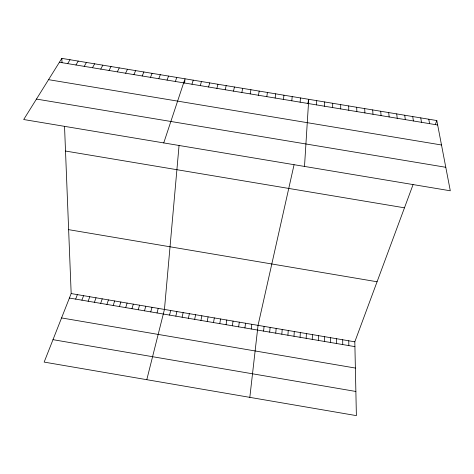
<?xml version="1.0" encoding="UTF-8"?>
<svg xmlns="http://www.w3.org/2000/svg" width="474" height="474" viewBox="0 0 474 474"><rect width="100%" height="100%" fill="white"/><g stroke="black" fill="none" stroke-linecap="round" stroke-linejoin="round"><path stroke-width="0.71" d="M336.629 343.526L336.647 338.726M330.532 342.489L330.591 337.695M332.647 107.574L332.707 103.291M324.441 341.452L324.536 336.67M318.35 340.415L318.487 335.639M324.583 106.235L324.714 101.963M312.259 339.378L312.437 334.608M306.168 338.341L306.388 333.578M316.525 104.902L316.727 100.636M300.083 337.304L300.338 332.552M304.504 166.433L308.74 99.315L307.798 103.51M293.998 336.267L294.295 331.522M287.914 335.236L288.251 330.496M281.829 334.2L282.208 329.466M300.131 102.183L300.469 97.946M179.054 145.554L164.448 309.433L146.792 379.692M184.623 83.074L185.008 78.797L163.743 142.917M275.744 333.163L276.164 328.441M291.794 100.796L292.209 96.572M269.665 332.126L270.121 327.41M263.585 331.095L264.083 326.385M283.464 99.416L283.944 95.203M249.822 397.354L258.046 325.354L294.058 164.762M251.22 328.986L251.795 324.293M275.133 98.035L275.684 93.834M244.928 327.919L245.55 323.232M238.641 326.847L239.299 322.166M232.355 325.78L233.054 321.105M266.803 96.655L267.431 92.466M226.068 324.708L226.809 320.045M258.478 95.268L259.177 91.097M219.782 323.635L220.57 318.978M213.501 322.569L214.325 317.918M207.221 321.502L208.086 316.857M250.154 93.888L250.924 89.728M200.94 320.43L201.847 315.797M241.835 92.507L242.676 88.36M194.666 319.363L195.614 314.736M188.385 318.297L189.375 313.675M233.516 91.132L234.429 86.991M182.111 317.224L183.142 312.615M175.836 316.158L176.909 311.554M225.197 89.752L226.187 85.628M169.568 315.091L170.676 310.494M216.885 88.371L217.945 84.259M157.024 312.959L158.221 308.373M150.756 311.892L151.994 307.318M208.578 86.991L209.709 82.891M144.493 310.826L145.767 306.257M138.224 309.759L139.546 305.197M200.265 85.616L201.474 81.528M131.962 308.692L133.318 304.142M125.699 307.626L127.097 303.082M191.964 84.236L193.238 80.165M119.442 306.56L120.882 302.021M113.179 305.493L114.661 300.966M106.923 304.426L108.445 299.906M100.666 303.366L102.23 298.851M175.356 81.481L176.778 77.434M94.409 302.299L96.015 297.791M88.158 301.233L89.799 296.736M167.061 80.106L168.548 76.071M64.535 126.422L71.171 293.566L44.153 362.095L356.383 415.627L354.819 341.819L413.055 184.641M435.286 124.656L436.809 120.55L61.833 58.373L23.7 119.525L450.3 190.791L436.809 120.55M81.907 300.172L83.59 295.681M75.656 299.106L77.38 294.621M158.766 78.731L160.325 74.702M150.471 77.351L152.107 73.34M142.182 75.976L143.889 71.977M133.893 74.602L135.671 70.614M125.61 73.227L127.459 69.257M117.327 71.852L119.247 67.895M109.044 70.484L111.035 66.532M100.766 69.109L102.828 65.169M92.495 67.735L94.628 63.812M84.218 66.36L86.422 62.45M75.953 64.991L78.222 61.093M67.681 63.617L70.028 59.73M59.416 62.248L437.662 124.994M48.561 79.662L441.501 144.985M36.457 99.072L445.785 167.286M65.513 151.04L404.47 207.819M68.635 229.653L377.067 281.763M71.171 293.566L354.819 341.819M69.405 298.045L354.919 346.636M61.567 317.936L355.37 368.055M52.993 339.668L355.867 391.471M428.786 119.223L429.568 123.655M420.764 117.89L421.481 122.31M412.747 116.563L413.393 120.971M404.731 115.229L405.306 119.632M396.72 113.902L397.224 118.287M388.71 112.575L389.142 116.948M380.705 111.248L381.066 115.609M372.694 109.921L372.991 114.27M364.696 108.593L364.915 112.93M61.833 58.373L62.005 62.734M356.691 107.266L356.845 111.591M348.692 105.939L348.775 110.252M348.757 340.788L348.823 345.599M342.702 339.757L342.726 344.562M340.699 104.612L340.711 108.913"/></g></svg>
